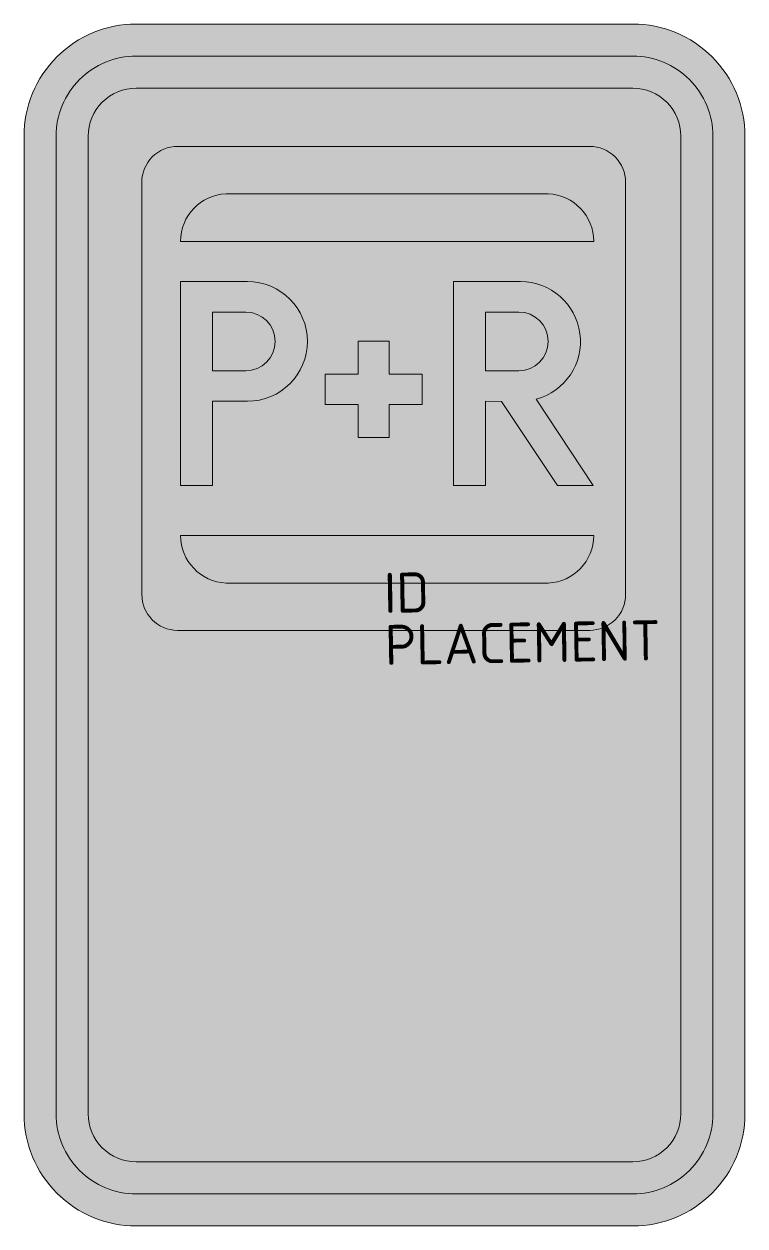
# Model space of a CAD drawing. Extents: x -2.25 to 2.25, y -3.75 to 3.75.
import ezdxf
from ezdxf.enums import TextEntityAlignment as Align

# ---------------------------------------------------------------- set-up
doc = ezdxf.new("R2010")
doc.units = 0
doc.styles.add('NLCS-ISO', font='NLCS-ISO.ttf', dxfattribs={"height": 0.25})

msp = doc.modelspace()

# ---------------------------------------------------------------- hatches: boundary and pattern name
at = {"true_color": 0x005b8c}
h = msp.add_hatch(color=146, dxfattribs=at)
h.dxf.hatch_style = 1
h.paths.add_polyline_path([(-2.25, 3.05), (-2.25, -3.05, 0.414214), (-1.55, -3.75), (0, -3.75), (0, -3.55), (-1.55, -3.55, -0.414214), (-2.05, -3.05), (-2.05, 3.05, -0.414214), (-1.55, 3.55), (0, 3.55), (0, 3.75), (-1.55, 3.75, 0.414214)])
h = msp.add_hatch(color=146, dxfattribs=at)
h.dxf.hatch_style = 1
h.paths.add_polyline_path([(1.55, 3.75), (0, 3.75), (0, 3.55), (1.55, 3.55, -0.414214), (2.05, 3.05), (2.05, -3.05, -0.414214), (1.55, -3.55), (0, -3.55), (0, -3.75), (1.55, -3.75, 0.414214), (2.25, -3.05), (2.25, 3.05, 0.414214)])
at = {"true_color": 0xf1f0ea}
h = msp.add_hatch(color=7, dxfattribs=at)
h.dxf.hatch_style = 1
h.paths.add_polyline_path([(-1.55, -3.35, -0.414214), (-1.85, -3.05), (-1.85, 3.05, -0.414214), (-1.55, 3.35), (0, 3.35), (0, 3.55), (-1.55, 3.55, 0.414214), (-2.05, 3.05), (-2.05, -3.05, 0.414214), (-1.55, -3.55), (0, -3.55), (0, -3.35)])
h = msp.add_hatch(color=7, dxfattribs=at)
h.dxf.hatch_style = 1
h.paths.add_polyline_path([(0, -3.35), (0, -3.55), (1.55, -3.55, 0.414214), (2.05, -3.05), (2.05, 3.05, 0.414214), (1.55, 3.55), (0, 3.55), (0, 3.35), (1.55, 3.35, -0.414214), (1.85, 3.05), (1.85, -3.05, -0.414214), (1.55, -3.35)])
at = {"true_color": 0x005b8c}
h = msp.add_hatch(color=146, dxfattribs=at)
h.dxf.hatch_style = 1
h.paths.add_polyline_path([(-0.0005, 3.35), (-1.55, 3.35, 0.414214), (-1.85, 3.05), (-1.85, -3.05, 0.414214), (-1.55, -3.35), (-0.0005, -3.35), (-0.0005, -0.0333), (-1.2911, -0.0334, -0.414227), (-1.5148, 0.1903), (-1.5149, 2.7627, -0.414214), (-1.2912, 2.9863), (-0.0005, 2.9864)])
h = msp.add_hatch(color=146, dxfattribs=at)
h.dxf.hatch_style = 1
h.paths.add_polyline_path([(1.55, 3.35), (-0.0005, 3.35), (-0.0005, 2.9864), (1.2811, 2.9864, -0.414214), (1.5048, 2.7627), (1.5049, 0.1904, -0.414227), (1.2812, -0.0333), (-0.0005, -0.0333), (-0.0005, -3.35), (1.55, -3.35, 0.414214), (1.85, -3.05), (1.85, 3.05, 0.414214)])
at = {"true_color": 0xf1f0ea}
h = msp.add_hatch(color=7, dxfattribs=at)
h.dxf.hatch_style = 1
h.paths.add_polyline_path([(-0.0005, 1.1701), (-0.1638, 1.17), (-0.1638, 1.3758), (-0.3696, 1.3758), (-0.3696, 1.566), (-0.1638, 1.566), (-0.1638, 1.7718), (-0.0005, 1.7718), (-0.0005, 2.3937), (-1.2733, 2.3937, -0.400965), (-0.9892, 2.6912), (-0.0005, 2.6912), (-0.0005, 2.9864), (-1.2912, 2.9863, 0.414214), (-1.5149, 2.7627), (-1.5148, 0.1903, 0.414227), (-1.2911, -0.0334), (-0.0005, -0.0333), (-0.0005, 0.2619), (-0.9892, 0.2619, -0.400965), (-1.2733, 0.5594), (-0.0005, 0.5594)])
h.paths.add_polyline_path([(-1.0742, 0.8703), (-1.2733, 0.8703), (-1.2733, 2.143), (-0.855, 2.1431, -1), (-0.855, 1.396), (-1.0742, 1.396)], flags=16)
h.paths.add_polyline_path([(-0.8662, 1.5861), (-1.0742, 1.5861), (-1.0742, 1.9529), (-0.8662, 1.9529, -1)], flags=0)
h = msp.add_hatch(color=7, dxfattribs=at)
h.dxf.hatch_style = 1
h.paths.add_polyline_path([(1.5048, 2.7627, 0.414214), (1.2811, 2.9864), (-0.0005, 2.9864), (-0.0005, 2.6912), (1.0217, 2.6912, -0.401646), (1.3058, 2.3937), (-0.0005, 2.3937), (-0.0005, 1.7718), (0.0285, 1.7718), (0.0286, 1.566), (0.2343, 1.566), (0.2343, 1.3758), (0.0286, 1.3758), (0.0286, 1.1701), (-0.0005, 1.1701), (-0.0005, 0.5594), (1.3058, 0.5594, -0.401646), (1.0217, 0.2619), (-0.0005, 0.2619), (-0.0005, -0.0333), (1.2812, -0.0333, 0.414227), (1.5049, 0.1904)])
h.paths.add_polyline_path([(0.4312, 0.8703), (0.4312, 2.1431), (0.8495, 2.1431, -0.877019), (0.9461, 1.4087), (1.3035, 0.8703), (1.0799, 0.8703), (0.7309, 1.3938), (0.6303, 1.396), (0.6303, 0.8703)], flags=16)
h.paths.add_polyline_path([(0.6303, 1.5861), (0.6302, 1.9529), (0.8383, 1.953, -1), (0.8383, 1.5861)], flags=0)
at = {"true_color": 0x2a292a}
h = msp.add_hatch(color=250, dxfattribs=at)
h.dxf.hatch_style = 1
h.paths.add_polyline_path([(1.0217, 2.6912), (-0.9892, 2.6912, 0.400965), (-1.2733, 2.3937), (1.3058, 2.3937, 0.401646)])
h = msp.add_hatch(color=250, dxfattribs=at)
h.dxf.hatch_style = 1
h.paths.add_polyline_path([(-1.0742, 1.396), (-0.855, 1.396, 1), (-0.855, 2.1431), (-1.2733, 2.143), (-1.2733, 0.8703), (-1.0742, 0.8703)])
h.paths.add_polyline_path([(-1.0742, 1.5861), (-1.0742, 1.9529), (-0.8662, 1.9529, -1), (-0.8662, 1.5861)], flags=16)
h = msp.add_hatch(color=250, dxfattribs=at)
h.dxf.hatch_style = 1
h.paths.add_polyline_path([(0.8495, 2.1431), (0.4312, 2.1431), (0.4312, 0.8703), (0.6303, 0.8703), (0.6303, 1.396), (0.7309, 1.3938), (1.0799, 0.8703), (1.3035, 0.8703), (0.9461, 1.4087, 0.877019)])
h.paths.add_polyline_path([(0.6303, 1.5861), (0.6302, 1.9529), (0.8383, 1.953, -1), (0.8383, 1.5861)], flags=16)
at = {"true_color": 0xf1f0ea}
h = msp.add_hatch(color=7, dxfattribs=at)
h.dxf.hatch_style = 1
h.paths.add_polyline_path([(-0.8662, 1.9529), (-1.0742, 1.9529), (-1.0742, 1.5861), (-0.8662, 1.5861, 1)])
h = msp.add_hatch(color=7, dxfattribs=at)
h.dxf.hatch_style = 1
h.paths.add_polyline_path([(0.8383, 1.953), (0.6302, 1.9529), (0.6303, 1.5861), (0.8383, 1.5861, 1)])
at = {"true_color": 0x2a292a}
h = msp.add_hatch(color=250, dxfattribs=at)
h.dxf.hatch_style = 1
h.paths.add_polyline_path([(0.2343, 1.566), (0.0286, 1.566), (0.0285, 1.7718), (-0.1638, 1.7718), (-0.1638, 1.566), (-0.3696, 1.566), (-0.3696, 1.3758), (-0.1638, 1.3758), (-0.1638, 1.17), (0.0286, 1.1701), (0.0286, 1.3758), (0.2343, 1.3758)])
h = msp.add_hatch(color=250, dxfattribs=at)
h.dxf.hatch_style = 1
h.paths.add_polyline_path([(1.3058, 0.5594), (-1.2733, 0.5594, 0.400965), (-0.9892, 0.2619), (1.0217, 0.2619, 0.401646)])

# ---------------------------------------------------------------- linework, layer by layer
at = {"color": 146, "lineweight": 0, "true_color": 0x005b8c}
msp.add_lwpolyline([(-1.55, -3.75), (1.55, -3.75, 0.414214), (2.25, -3.05), (2.25, 3.05, 0.414214), (1.55, 3.75), (-1.55, 3.75, 0.414214), (-2.25, 3.05), (-2.25, -3.05, 0.414214)], format="xyb", close=True, dxfattribs=at)
at = {"color": 7, "lineweight": 0, "true_color": 0xf1f0ea}
for points in [[(-1.55, -3.55), (1.55, -3.55, 0.414214), (2.05, -3.05), (2.05, 3.05, 0.414214), (1.55, 3.55), (-1.55, 3.55, 0.414214), (-2.05, 3.05), (-2.05, -3.05, 0.414214)], [(-1.55, -3.35), (1.55, -3.35, 0.414214), (1.85, -3.05), (1.85, 3.05, 0.414214), (1.55, 3.35), (-1.55, 3.35, 0.414214), (-1.85, 3.05), (-1.85, -3.05, 0.414214)], [(1.2811, 2.9864), (-1.2912, 2.9863, 0.414214), (-1.5149, 2.7627), (-1.5148, 0.1903, 0.4142), (-1.2911, -0.0334), (1.2812, -0.0333, 0.414227), (1.5049, 0.1904), (1.5048, 2.7627, 0.414214), (1.2811, 2.9864)]]:
    msp.add_lwpolyline(points, format="xyb", close=True, dxfattribs=at)
at = {"color": 250, "lineweight": 0, "true_color": 0x2a292a}
for points in [[(1.3058, 2.3937), (-1.2733, 2.3937, -0.400965), (-0.9892, 2.6912), (1.0217, 2.6912, -0.401646), (1.3058, 2.3937)], [(-1.2733, 0.8703), (-1.2733, 2.143), (-0.855, 2.1431, -1), (-0.855, 1.396), (-1.0742, 1.396), (-1.0742, 0.8703)], [(0.9461, 1.4087), (1.3035, 0.8703), (1.0799, 0.8703), (0.7309, 1.3938), (0.6303, 1.396), (0.6303, 0.8703), (0.4312, 0.8703), (0.4312, 2.1431), (0.8495, 2.1431, -0.877019)], [(-1.0742, 1.5861), (-1.0742, 1.9529), (-0.8662, 1.9529, -1), (-0.8662, 1.5861)], [(0.6303, 1.5861), (0.6302, 1.9529), (0.8383, 1.953, -1), (0.8383, 1.5861)], [(1.3058, 0.5594), (-1.2733, 0.5594, 0.400965), (-0.9892, 0.2619), (1.0217, 0.2619, 0.401646), (1.3058, 0.5594)]]:
    msp.add_lwpolyline(points, format="xyb", close=True, dxfattribs=at)
msp.add_lwpolyline([(-0.1638, 1.7718), (-0.1638, 1.566), (-0.3696, 1.566), (-0.3696, 1.3758), (-0.1638, 1.3758), (-0.1638, 1.17), (0.0286, 1.1701), (0.0286, 1.3758), (0.2343, 1.3758), (0.2343, 1.566), (0.0286, 1.566), (0.0285, 1.7718)], close=True, dxfattribs=at)

# ---------------------------------------------------------------- texts
at = {"style": 'NLCS-ISO'}
msp.add_attdef('ID', text='', height=0.25, rotation=1, dxfattribs=at).set_placement((0, 0), align=Align.BOTTOM_LEFT)
msp.add_attdef('PLACEMENT', text='', height=0.25, rotation=1, dxfattribs=at).set_placement((0, 0), align=Align.TOP_LEFT)

doc.saveas('drawing.dxf')
